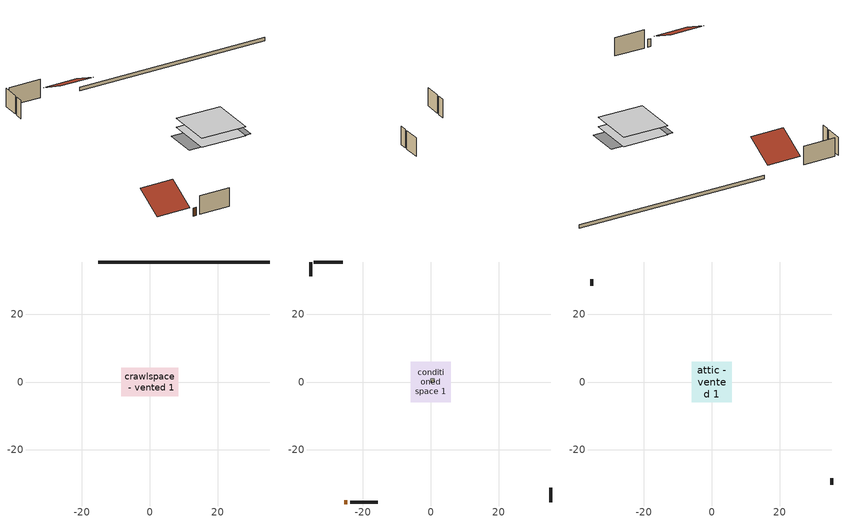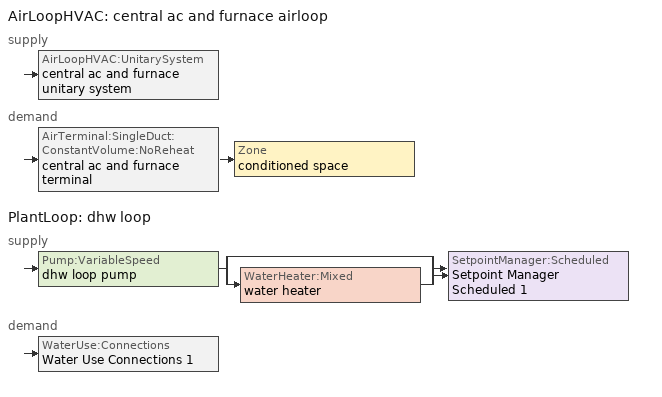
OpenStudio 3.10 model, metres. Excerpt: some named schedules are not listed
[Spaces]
crawlspace - vented 1
 floor foundation (Slab1 construction): -8.42,-4.21 -8.42,4.21 8.42,4.21 8.42,-4.21 z-0.91
 wall foundation (FoundationWall1 construction): 35.33,35.33 -15.21,35.33 z-0.91:0
conditioned space 1
 floor to crawlspace - vented 1 (Floor1 construction): -5.96,-5.96 -5.96,5.96 5.96,5.96 5.96,-5.96 z0
 floor adiabatic (AdiabaticFloorConstruction): -5.96,-5.96 -5.96,5.96 5.96,5.96 5.96,-5.96 z2.44
 wall outside (Wall1 construction): -25.97,35.33 -34.4,35.33 z0:4.88
 wall outside (Wall2 construction): 35.33,-35.33 35.33,-31.11 z0:4.88
 wall outside (Wall3 construction): -23.65,-35.33 -15.61,-35.33 z0:4.88
 wall outside (Wall4 construction): -35.33,35.33 -35.33,31.11 z0:4.88
 wall outside (AdiabaticWallConstruction): -25.49,-35.33 -24.58,-35.33 z0:2.03
 door (Door): -25.49,-35.33 -24.58,-35.33 z0:2.03
 ceiling adiabatic (AdiabaticFloorConstruction): 5.96,-5.96 5.96,5.96 -5.96,5.96 -5.96,-5.96 z2.44
central ac and furnace airloop ret air space
 floor adiabatic (AdiabaticConst): 0,0 0,1 1,1 1,0 z0
 wall adiabatic (AdiabaticConst): 0,1 0,0 1,0 1,1 0,1 z0:1
 ceiling adiabatic (AdiabaticConst): 1,0 1,1 0,1 0,0 z1
attic - vented 1
 floor to conditioned space 1 (Floor2 construction Reversed): -5.96,-5.96 -5.96,5.96 5.96,5.96 5.96,-5.96 z2.44
 wall outside (Wall5 construction): -35.33,30.19 -35.33,28.37 z0:4.88
 wall outside (Wall6 construction): 35.33,-30.19 35.33,-28.37 z0:4.88
 roof outside (Roof1 construction): -25.04,35.33,2.44 -25.04,27.36,6.42 -16.14,27.36,6.42 -16.14,35.33,2.44
 roof outside (Roof2 construction): -26.42,-35.33,2.44 -26.42,-27.36,6.42 -35.33,-27.36,6.42 -35.33,-35.33,2.44
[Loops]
AirLoopHVAC 'central ac and furnace airloop'
 supply: AirLoopHVAC:UnitarySystem 'central ac and furnace unitary system'
 demand: AirTerminal:SingleDuct:ConstantVolume:NoReheat 'central ac and furnace terminal' > Zone 'conditioned space'
PlantLoop 'dhw loop'
 supply: Pump:VariableSpeed 'dhw loop pump' > split
  | bypass
  | WaterHeater:Mixed 'water heater'
  join > SetpointManager:Scheduled 'Setpoint Manager Scheduled 1'
 demand: WaterUse:Connections 'Water Use Connections 1'
[Site]
Buffalo Niagara Intl Ap_NY: Latitude {deg}=42.93; Longitude {deg}=-78.73; Time Zone {hr}=-5; Elevation {m}=215; Terrain=Suburbs; Keep Site Location Information=Yes
[Site:GroundTemperature:Shallow]
4.30207, 2.29327, 2.1324, 3.08568, 6.91256, 10.7216, 14.0239, 16.1158, 16.2935, 14.5921, 11.374, 7.68183
[Site:WaterMainsTemperature]
Calculation Method=Schedule; Temperature Schedule=mains temperature schedule
[Building]
Building 1
[Material] Roughness=Rough
Name | Thickness {m} | Conductivity {W/m-K} | Density {kg/m3} | Specific Heat {J/kg-K} | Thermal Absorptance | Solar Absorptance | Visible Absorptance
asphalt or fiberglass shingles | 0.00635 | 0.162714 | 1121.4 | 1465.45 | 0.9 | 0.85 | 0.85
roof rigid ins | 0.00281632 | 0.029427 | 32.04 | 1214.23 | 0.9 | 0.7 | 0.7
osb sheathing 0.5 in. | 0.0127 | 0.115458 | 512.64 | 1214.23 | 0.9 | 0.6 | 0.6
wood siding | 0.0254 | 0.102417 | 544.68 | 1172.36 | 0.9 | 0.7 | 0.7
osb sheathing 0.5 in. 1 | 0.0127 | 0.115458 | 512.64 | 1214.23 | 0.9 | 0.7 | 0.7
wall stud and cavity | 0.1397 | 0.0929022 | 139.0536 | 1170.24 | 0.9 | 0.7 | 0.7
gypsum board | 0.0127 | 0.160291 | 801 | 837.4 | 0.9 | 0.6 | 0.6
wall stud and cavity 1 | 0.1397 | 0.727959 | 139.0536 | 1170.24 | 0.9 | 0.6 | 0.6
floor stud and cavity | 0.1397 | 0.21683 | 92.3553 | 1139.71 | 0.9 | 0.7 | 0.7
floor rigid ins | 0.103632 | 0.029427 | 32.04 | 1214.23 | 0.9 | 0.7 | 0.7
osb sheathing 0.75 in. | 0.01905 | 0.115458 | 512.64 | 1214.23 | 0.9 | 0.7 | 0.7
floor covering | 0.0127 | 0.0433444 | 54.468 | 1339.84 | 0.9 | 0.6 | 0.6
ceiling loosefill ins | 0.169333 | 0.0480833 | 16.02 | 1046.75 | 0.9 | 0.7 | 0.7
ceiling stud and cavity | 0.1397 | 0.0824711 | 65.682 | 1177.47 | 0.9 | 0.7 | 0.7
concrete 8.0 in. | 0.2032 | 1.803125 | 2242.8 | 837.4 | 0.9 | 0.7 | 0.7
soil 0.5 in. | 0.0127 | 1.731 | 1842.3 | 418.7 | 0.9 | 0.7 | 0.7
door material | 0.04445 | 0.0716541 | 512.64 | 1214.23 | 0.9 | 0.7 | 0.7
wood siding 1 | 0.0254 | 0.102417 | 544.68 | 1172.36
wall rigid ins; floor rigid ins 1 | 0.512978 | 0.029427 | 32.04 | 1214.23 | 0.9 | 0.7 | 0.7
wall stud and cavity 2 | 0.0889 | 0.380278 | 52.3479 | 1209.89 | 0.9 | 0.7 | 0.7
floor stud and cavity 1 | 0.1397 | 1.75129 | 37.0049 | 1207.88 | 0.9 | 0.7 | 0.7
wall stud and cavity 3 | 0.0889 | 0.391764 | 83.0341 | 1211.67 | 0.9 | 0.7 | 0.7
furniture material conditioned space 1 | 0.1524 | 0.115458 | 640.8 | 1214.23 | 0.9 | 0.6 | 0.6
[Construction]
Roof1 construction; Roof2 construction: asphalt or fiberglass shingles, roof rigid ins, osb sheathing 0.5 in.
Wall1 construction; Wall2 construction; Wall3 construction; Wall4 construction: wood siding, osb sheathing 0.5 in. 1, wall stud and cavity, gypsum board
Wall5 construction; Wall6 construction: wood siding, osb sheathing 0.5 in. 1, wall stud and cavity 1
Floor1 construction: floor stud and cavity, floor rigid ins, osb sheathing 0.75 in., floor covering
Floor2 construction Reversed: gypsum board, ceiling stud and cavity, ceiling loosefill ins
FoundationWall1 construction: concrete 8.0 in.
Slab1 construction: soil 0.5 in.
Door: door material
AdiabaticWallConstruction: wood siding 1, wall rigid ins, wall stud and cavity 2, gypsum board
AdiabaticFloorConstruction: floor stud and cavity 1, floor rigid ins 1, osb sheathing 0.75 in., floor covering
PartitionWallConstruction: gypsum board, wall stud and cavity 3, gypsum board
furniture construction conditioned space 1: furniture material conditioned space 1
AdiabaticConst: Adiabatic
[Material:NoMass]
Adiabatic: Roughness=Rough; Thermal Resistance {m2-K/W}=176.1
[ThermalZone] Multiplier=1; Use Ideal Air Loads=No
Name | Volume {m3} | Thermostat
conditioned space | 346.032 | conditioned space temperature setpoint
attic - vented | 126.003
crawlspace - vented | 129.762
central ac and furnace airloop ret air zone | 1
[Sizing:Zone] Zone Cooling Design Supply Air Temperature Input Method=SupplyAirTemperature; Zone Cooling Design Supply Air Temperature {C}=14; Zone Cooling Design Supply Air Temperature Difference {deltaC}=11.11; Zone Heating Design Supply Air Temperature Input Method=SupplyAirTemperature; Zone Heating Design Supply Air Temperature {C}=40; Zone Heating Design Supply Air Temperature Difference {deltaC}=11.11; Zone Cooling Design Supply Air Humidity Ratio {kg-H2O/kg-air}=0.0085; Zone Heating Design Supply Air Humidity Ratio {kg-H2O/kg-air}=0.008; Cooling Design Air Flow Method=DesignDay; Heating Design Air Flow Method=DesignDay; Account for Dedicated Outdoor Air System=No; Dedicated Outdoor Air System Control Strategy=NeutralSupplyAir; Dedicated Outdoor Air Low Setpoint Temperature for Design {C}=autosize; Dedicated Outdoor Air High Setpoint Temperature for Design {C}=autosize; Zone Load Sizing Method=Sensible Load Only No Latent Load; Zone Latent Cooling Design Supply Air Humidity Ratio Input Method=HumidityRatioDifference; Zone Cooling Design Supply Air Humidity Ratio Difference {kgWater/kgDryAir}=0.005; Zone Latent Heating Design Supply Air Humidity Ratio Input Method=HumidityRatioDifference; Zone Humidification Design Supply Air Humidity Ratio Difference {kgWater/kgDryAir}=0.005; Sizing Option=Coincident
conditioned space; attic - vented; crawlspace - vented; central ac and furnace airloop ret air zone
[Zone equipment]
conditioned space: central ac and furnace terminal
[Space]
Name | Thermal Zone | Volume {m3}
conditioned space 1 | conditioned space | 346.032
attic - vented 1 | attic - vented | 126.003
crawlspace - vented 1 | crawlspace - vented | 129.762
central ac and furnace airloop ret air space | central ac and furnace airloop ret air zone
[ThermostatSetpoint:DualSetpoint]
conditioned space temperature setpoint: Heating Setpoint Temperature Schedule=heating setpoint; Cooling Setpoint Temperature Schedule=cooling setpoint; Temperature Difference Between Cutout And Setpoint {deltaC}=0
[Foundation:Kiva]
Foundation Kiva 1: Initial Indoor Air Temperature {C}=-1.06085; Wall Height Above Grade {m}=0; Wall Depth Below Slab {m}=0.2032
[Foundation:Kiva:Settings]
Soil Conductivity {W/m-K}=1.731; Soil Density {kg/m3}=1842.3; Soil Specific Heat {J/kg-K}=418.7; Ground Solar Absorptivity=0.9; Ground Thermal Absorptivity=0.9; Ground Surface Roughness {m}=0.03; Far-Field Width {m}=40; Deep-Ground Boundary Condition=ZeroFlux; Deep-Ground Depth {m}=40; Minimum Cell Dimension {m}=0.2; Maximum Cell Growth Coefficient=3; Simulation Timestep=Timestep
[SurfaceProperty:ExposedFoundationPerimeter]
Slab1: Exposed Perimeter Calculation Method=TotalExposedPerimeter; Total Exposed Perimeter {m}=50.53584
[InternalMass:Definition] Design Level Calculation Method=SurfaceArea
Name | Construction | Surface Area {m2}
partition wall mass | PartitionWallConstruction | 283.819
furniture mass conditioned space 1 | furniture construction conditioned space 1 | 113.528
[InternalMass] Space or SpaceType=conditioned space 1; Multiplier=1
Name | Internal Mass Definition
partition wall mass | partition wall mass
furniture mass conditioned space 1 | furniture mass conditioned space 1
[Coil:Cooling:DX:SingleSpeed]
central ac and furnace clg coil: Availability Schedule=Always On Discrete; Rated Total Cooling Capacity {W}=5860.62; Rated Sensible Heat Ratio=0.708; Rated COP {W/W}=3.76393; Rated Air Flow Rate {m3/s}=0.300442; Rated Evaporator Fan Power Per Volume Flow Rate 2017 {W/(m3/s)}=773.3; Rated Evaporator Fan Power Per Volume Flow Rate 2023 {W/(m3/s)}=934.4; Total Cooling Capacity Function of Temperature Curve=Cool-CAP-fT1; Total Cooling Capacity Function of Flow Fraction Curve=Cool-CAP-fFF1; Energy Input Ratio Function of Temperature Curve=Cool-EIR-fT1; Energy Input Ratio Function of Flow Fraction Curve=Cool-EIR-fFF1; Part Load Fraction Correlation Curve=Cool-PLF-fPLR1; Minimum Outdoor Dry-Bulb Temperature for Compressor Operation {C}=-25; Nominal Time for Condensate Removal to Begin {s}=1000; Ratio of Initial Moisture Evaporation Rate and Steady State Latent Capacity=1.5; Maximum Cycling Rate {cycles/hr}=3; Latent Capacity Time Constant {s}=45; Condenser Type=AirCooled; Evaporative Condenser Effectiveness=0.9; Evaporative Condenser Air Flow Rate {m3/s}=autosize; Evaporative Condenser Pump Rated Power Consumption {W}=autosize; Crankcase Heater Capacity {W}=15.915; Maximum Outdoor Dry-Bulb Temperature for Crankcase Heater Operation {C}=10; Basin Heater Capacity {W/K}=0; Basin Heater Setpoint Temperature {C}=2
[Coil:Heating:Gas]
central ac and furnace htg coil: Availability Schedule=Always On Discrete; Gas Burner Efficiency=0.78; Nominal Capacity {W}=17266.6; On Cycle Parasitic Electric Load {W}=0; Off Cycle Parasitic Gas Load {W}=0; Fuel Type=NaturalGas
[Fan:SystemModel]
central ac and furnace supply fan: Availability Schedule=Always On Discrete; Design Maximum Air Flow Rate {m3/s}=0.555954; Speed Control Method=Discrete; Electric Power Minimum Flow Rate Fraction=0.2; Design Pressure Rise {Pa}=500; Motor Efficiency=1; Motor In Air Stream Fraction=1; Design Electric Power Consumption {W}=autosize; Design Power Sizing Method=PowerPerFlow; Electric Power Per Unit Flow Rate {W/(m3/s)}=1059.44; Electric Power Per Unit Flow Rate Per Unit Pressure {W-s/m3-Pa}=1.66667; Fan Total Efficiency=0.7; Motor Loss Radiative Fraction=0; Speed Flow Fraction 1=0.48642; Speed Electric Power Fraction 1=0.41147; Speed Flow Fraction 2=1; Speed Electric Power Fraction 2=1
[EnergyManagementSystem:Sensor]
Name | Output Variable or Output Meter Index Key | Output Variable or Output Meter
central_ac_and_furnace_supply_fan_s; central_ac_and_furnace_supply_fan_s_1 | central ac and furnace supply fan | Fan Electricity Energy
central_ac_and_furnace_clg_coil_s | central ac and furnace clg coil | Cooling Coil Total Cooling Energy
central_ac_and_furnace_htg_coil_s | central ac and furnace htg coil | Heating Coil Heating Energy
water_heater_energy | water heater | Water Heater NaturalGas Rate
water_heater_on_cycle_parasitic | water heater | Water Heater On Cycle Parasitic Electricity Rate
water_heater_off_cycle_parasitic | water heater | Water Heater Off Cycle Parasitic Electricity Rate
fridge_tin_s; tin_s | conditioned space | Zone Mean Air Temperature
out_pb_s |  | Site Outdoor Air Barometric Pressure
out_wt_s |  | Site Outdoor Air Humidity Ratio
win_s | conditioned space | Zone Air Humidity Ratio
site_vw_s |  | Site Wind Speed
tout_s | conditioned space | Zone Outdoor Air Drybulb Temperature
cool_season | cooling season schedule | Schedule Value
central_ac_and_furnace_airloop_Fan_RTF_s | central ac and furnace supply fan | Fan Runtime Fraction Speed 1
central_ac_and_furnace_airloop_Fan_RTF_s_1 | central ac and furnace supply fan | Fan Runtime Fraction Speed 2
central_ac_and_furnace_airloop_AH_MFR_s | Node 6 | System Node Mass Flow Rate
central_ac_and_furnace_airloop_AH_VFR_s | Node 6 | System Node Current Density Volume Flow Rate
central_ac_and_furnace_airloop_AH_Tout_s | Node 6 | System Node Temperature
central_ac_and_furnace_airloop_AH_Wout_s | Node 6 | System Node Humidity Ratio
central_ac_and_furnace_airloop_RA_T_s | Node 9 | System Node Temperature
central_ac_and_furnace_airloop_Ra_W_s | Node 9 | System Node Humidity Ratio
central_ac_and_furnace_airloop_0_DZ_T_s | crawlspace - vented | Zone Air Temperature
central_ac_and_furnace_airloop_0_DZ_W_s | crawlspace - vented | Zone Mean Air Humidity Ratio
natural_vent_s | natural vent schedule | Schedule Value
htg_sp_s | heating setpoint | Schedule Value
clg_sp_s | cooling setpoint | Schedule Value
mech_vent_range_fan_0_sch_s | mech vent range fan 0 schedule | Schedule Value
mech_vent_bath_fan_0_sch_s | mech vent bath fan 0 schedule | Schedule Value
clothes_dryer_exhaust_0_sch_s | clothes_dryer | Schedule Value
conditioned_space_htg_unmet_s | conditioned space | Zone Heating Setpoint Not Met Time
conditioned_space_clg_unmet_s | conditioned space | Zone Cooling Setpoint Not Met Time
htg_load_cond |  | Heating:EnergyTransfer:Zone:CONDITIONED SPACE
clg_load_cond |  | Cooling:EnergyTransfer:Zone:CONDITIONED SPACE
htg_load_duct |  | Heating:EnergyTransfer:Zone:CENTRAL AC AND FURNACE AIRLOOP RET AIR ZONE
clg_load_duct |  | Cooling:EnergyTransfer:Zone:CENTRAL AC AND FURNACE AIRLOOP RET AIR ZONE
[EnergyManagementSystem:Program]
central_ac_and_furnace_supply_fan_disaggregate_program: Set central_ac_and_furnace_supply_fan_clg = 0; If central_ac_and_furnace_clg_coil_s > 0; Set central_ac_and_furnace_supply_fan_clg = central_ac_and_furnace_supply_fan_s; EndIf
central_ac_and_furnace_supply_fan_disaggregate_program_1: Set central_ac_and_furnace_supply_fan_primary_htg = 0; If central_ac_and_furnace_htg_coil_s > 0; Set central_ac_and_furnace_supply_fan_primary_htg = central_ac_and_furnace_supply_fan_s_1; EndIf
water_heater_EC_adj: If WarmupFlag == 0; Set dhw_e_cons = water_heater_energy + water_heater_on_cycle_parasitic + water_heater_off_cycle_parasitic; Set water_heater_ec_adj_act = 0.0 * dhw_e_cons / 1; EndIf
fridge_schedule_program: Set Tin = fridge_tin_s*(9.0/5.0)+32.0; Set fridge_schedule_act = 0; If (Hour == 0); Set fridge_schedule_act = (-0.487+0.019*Tin); ElseIf (Hour == 1); Set fridge_schedule_act = (-0.34+0.016*Tin); ElseIf (Hour == 2); Set fridge_schedule_act = (-0.37+0.017*Tin); ElseIf (Hour == 3); Set fridge_schedule_act = (-0.361+0.016*Tin); ElseIf (Hour == 4); Set fridge_schedule_act = (-0.515+0.018*Tin); ElseIf (Hour == 5); Set fridge_schedule_act = (-0.684+0.021*Tin); ElseIf (Hour == 6); Set fridge_schedule_act = (-0.471+0.019*Tin); ElseIf (Hour == 7); Set fridge_schedule_act = (-0.159+0.015*Tin); ElseIf (Hour == 8); Set fridge_schedule_act = (-0.079+0.015*Tin); ElseIf (Hour == 9); Set fridge_schedule_act = (-0.417+0.019*Tin); ElseIf (Hour == 10); Set fridge_schedule_act = (-0.411+0.018*Tin); ElseIf (Hour == 11); Set fridge_schedule_act = (-0.386+0.018*Tin); ElseIf (Hour == 12); Set fridge_schedule_act = (-0.24+0.016*Tin); ElseIf (Hour == 13); Set fridge_schedule_act = (-0.314+0.017*Tin); ElseIf (Hour == 14); Set fridge_schedule_act = (-0.16+0.015*Tin); ElseIf (Hour == 15); Set fridge_schedule_act = (-0.121+0.015*Tin); ElseIf (Hour == 16); Set fridge_schedule_act = (-0.469+0.02*Tin); ElseIf (Hour == 17); Set fridge_schedule_act = (-0.412+0.02*Tin); ElseIf (Hour == 18); Set fridge_schedule_act = (-0.091+0.017*Tin); ElseIf (Hour == 19); Set fridge_schedule_act = (0.077+0.014*Tin); ElseIf (Hour == 20); Set fridge_schedule_act = (-0.118+0.016*Tin); ElseIf (Hour == 21); Set fridge_schedule_act = (-0.247+0.017*Tin); ElseIf (Hour == 22); Set fridge_schedule_act = (-0.445+0.019*Tin); ElseIf (Hour == 23); Set fridge_schedule_act = (-0.544+0.02*Tin); EndIf
central_ac_and_furnace_airloop_0_duct_program: Set central_ac_and_furnace_airloop_AH_MFR = central_ac_and_furnace_airloop_AH_MFR_s; Set central_ac_and_furnace_airloop_Fan_RTF = 0; Set central_ac_and_furnace_airloop_Fan_RTF = central_ac_and_furnace_airloop_Fan_RTF + central_ac_and_furnace_airloop_Fan_RTF_s; Set central_ac_and_furnace_airloop_Fan_RTF = central_ac_and_furnace_airloop_Fan_RTF + central_ac_and_furnace_airloop_Fan_RTF_s_1; Set central_ac_and_furnace_airloop_AH_VFR = central_ac_and_furnace_airloop_AH_VFR_s; Set central_ac_and_furnace_airloop_AH_Tout = central_ac_and_furnace_airloop_AH_Tout_s; Set central_ac_and_furnace_airloop_AH_Wout = central_ac_and_furnace_airloop_AH_Wout_s; Set central_ac_and_furnace_airloop_RA_T = central_ac_and_furnace_airloop_RA_T_s; Set central_ac_and_furnace_airloop_Ra_W = central_ac_and_furnace_airloop_Ra_W_s; Set central_ac_and_furnace_airloop_0_DZ_T = central_ac_and_furnace_airloop_0_DZ_T_s; Set central_ac_and_furnace_airloop_0_DZ_W = central_ac_and_furnace_airloop_0_DZ_W_s; Run central_ac_and_furnace_airloop_0_duct_subroutine; Set central_ac_and_furnace_airloop_0_SupSensLkToCond_act = central_ac_and_furnace_airloop_0_SupSensLkToCond; Set central_ac_and_furnace_airloop_0_SupLatLkToCond_act = central_ac_and_furnace_airloop_0_SupLatLkToCond; Set central_ac_and_furnace_airloop_0_SupCondToLv_act = central_ac_and_furnace_airloop_0_SupCondToLv; Set central_ac_and_furnace_airloop_0_RetSensLkToRP_act = central_ac_and_furnace_airloop_0_RetSensLkToRP; Set central_ac_and_furnace_airloop_0_RetLatLkToRP_act = central_ac_and_furnace_airloop_0_RetLatLkToRP; Set central_ac_and_furnace_airloop_0_RetCondToRP_act = central_ac_and_furnace_airloop_0_RetCondToRP; Set central_ac_and_furnace_airloop_0_RetCondToDZ_act = central_ac_and_furnace_airloop_0_RetCondToDZ; Set central_ac_and_furnace_airloop_0_SupCondToDZ_act = central_ac_and_furnace_airloop_0_SupCondToDZ; Set central_ac_and_furnace_airloop_0_SupSensLkToDZ_act = central_ac_and_furnace_airloop_0_SupSensLkToDZ; Set central_ac_and_furnace_airloop_0_SupLatLkToDZ_act = central_ac_and_furnace_airloop_0_SupLatLkToDZ; Set central_ac_and_furnace_airloop_0_ZoneMixDZToCond_mix_act = central_ac_and_furnace_airloop_0_ZoneMixDZToCond; Set central_ac_and_furnace_airloop_0_ZoneMixCondToDZ_mix_act = central_ac_and_furnace_airloop_0_ZoneMixCondToDZ
natural_vent_program: Set Tin = tin_s; Set Tout = tout_s; Set Wout = out_wt_s; Set Pbar = out_pb_s; Set Phiout = (@RhFnTdbWPb Tout Wout Pbar); Set MaxHR = 0.0115; Set Tnvsp = (htg_sp_s + clg_sp_s) / 2; Set NVavail = natural_vent_s; Set ClgSsnAvail = cool_season; Set Qnv = 0; Set Qwhf = 0; Set whole_house_fan_mix_act = 0; Set whole_house_fan_act = 0; If ((Wout < MaxHR) && (Tin > Tout) && (Tin > Tnvsp) && (ClgSsnAvail > 0)); Set WHF_Flow = 0; Set Adj = (Tin-Tnvsp)/(Tin-Tout); Set Adj = (@Min Adj 1); Set Adj = (@Max Adj 0); If (WHF_Flow > 0); Set Qwhf = WHF_Flow*Adj; Set whole_house_fan_mix_act = WHF_Flow*Adj; Set WHF_W = 0; Set whole_house_fan_act = WHF_W*Adj; ElseIf (NVavail > 0); Set NVArea = 0.0; Set Cs = 9.529103454599636e-05; Set Cw = 2.285189113298194e-05; Set Tdiff = Tin-Tout; Set dT = (@Abs Tdiff); Set Vwind = site_vw_s; Set SGNV = NVArea*Adj*((((Cs*dT)+(Cw*(Vwind^2)))^0.5)/1000); Set MaxNV = 1.9223992519680004; Set Qnv = (@Min SGNV MaxNV); EndIf; EndIf; Set natural_vent_flow_act = Qnv; Set whole_house_fan_flow_act = Qwhf; Set natural_vent_program_Qnv = Qnv; Set natural_vent_program_Qwhf = Qwhf
crawlspace_vented_1_duct_leakage_imbalance_infil_program: Set Qducts = 0; Set Qducts = Qducts - central_ac_and_furnace_airloop_0_DuctImbalLkSupFanEquivDZ; Set Qducts = Qducts + central_ac_and_furnace_airloop_0_DuctImbalLkExhFanEquivDZ; Set crawlspace_vented_1_duct_leakage_imbalance_infil_flow_act = (@Abs(Qducts))
infil_program: Set p_m = 0.14; Set p_s = 0.22; Set s_m = 270; Set s_s = 370; Set z_m = 9.99744; Set z_s = 2.5908; Set f_t = (((s_m/z_m)^p_m)*((z_s/s_s)^p_s)); Set Tdiff = tin_s-tout_s; Set dT = @Abs Tdiff; Set c = 0.0828; Set Cs = 0.0576; Set Cw = 0.1012; Set n = 0.65; Set sft = (f_t*0.3); Set temp1 = ((c*Cw)*((sft*site_vw_s)^(2*n)))^2; Set Qinf = (((c*Cs*(dT^n))^2)+temp1)^0.5; Set Qinf = (@Max Qinf 0); Set mech_vent_house_fan_sensible_load_act = 0.0; Set mech_vent_house_fan_latent_load_act = 0.0; Set OASupInPb = out_pb_s; Set OASupInTemp = tout_s; Set OASupInW = out_wt_s; Set OASupRho = (@RhoAirFnPbTdbW OASupInPb OASupInTemp OASupInW); Set OASupCp = (@CpAirFnW OASupInW); Set OASupInEnth = (@HFnTdbW OASupInTemp OASupInW); Set ZoneTemp = tin_s; Set ZoneW = win_s; Set ZoneCp = (@CpAirFnW ZoneW); Set ZoneAirEnth = (@HFnTdbW ZoneTemp ZoneW); Set mech_vent_house_fan_cfis_act = 0.0; Set QWHV_cfis_sup = 0.0; Set QWHV_cfis_suppl_sup = 0.0; Set QWHV_cfis_suppl_exh = 0.0; Set Qrange = 0; Set Qrange = Qrange + 0.04719 * mech_vent_range_fan_0_sch_s; Set Qbath = 0; Set Qbath = Qbath + 0.04719 * mech_vent_bath_fan_0_sch_s; Set Qdryer = 0; Set Qdryer = Qdryer + 0.15118 * clothes_dryer_exhaust_0_sch_s; Set QWHV_sup = 0.0; Set QWHV_exh = 0.0; Set Qsupply = QWHV_sup + QWHV_cfis_sup + QWHV_cfis_suppl_sup; Set Qexhaust = Qrange + Qbath + Qdryer + QWHV_exh + QWHV_cfis_suppl_exh; Set Qfan = (@Max Qexhaust Qsupply); Set Qducts = 0; Set Qducts = Qducts - central_ac_and_furnace_airloop_0_DuctImbalLkSupFanEquivCond; Set Qducts = Qducts + central_ac_and_furnace_airloop_0_DuctImbalLkExhFanEquivCond; If Qducts < 0; Set Qsupply = Qsupply - Qducts; Else; Set Qexhaust = Qexhaust + Qducts; EndIf; Set Qfan_with_ducts = (@Max Qexhaust Qsupply); Set Qimb = (@Abs (Qsupply - Qexhaust)); If Qinf + Qimb > 0; Set Qtot = Qfan_with_ducts + (Qinf^2) / (Qinf + Qimb); Else; Set Qtot = Qfan_with_ducts; EndIf; Set Qinf_adj = Qtot - Qfan; Set infil_flow_act = Qinf_adj; Set infil_program_Qinf = Qinf_adj; Set infil_program_Qfan = Qfan; Set Qload = Qfan; Set Effectiveness_Sens = 0.0; Set Effectiveness_Lat = 0.0; Set Fan_MFR = Qload * OASupRho; Set ZoneInEnth = OASupInEnth; Set ZoneInTemp = OASupInTemp; Set FanTotalToCond = Fan_MFR * (ZoneInEnth - ZoneAirEnth); Set FanSensToCond = Fan_MFR * ZoneCp * (ZoneInTemp - ZoneTemp); Set FanLatToCond = FanTotalToCond - FanSensToCond; Set mech_vent_house_fan_sensible_load_act = mech_vent_house_fan_sensible_load_act + FanSensToCond; Set mech_vent_house_fan_latent_load_act = mech_vent_house_fan_latent_load_act + FanLatToCond
unmet_hours_program: Set htg_unmet_hours = 0; Set clg_unmet_hours = 0; Set unit_htg_unmet_hours = 0; If ((DayOfYear >= 1) && (DayOfYear <= 365)); Set unit_htg_unmet_hours = unit_htg_unmet_hours + conditioned_space_htg_unmet_s; If unit_htg_unmet_hours > htg_unmet_hours; Set htg_unmet_hours = unit_htg_unmet_hours; EndIf; EndIf; Set unit_clg_unmet_hours = 0; If ((DayOfYear >= 1) && (DayOfYear <= 365)); Set unit_clg_unmet_hours = unit_clg_unmet_hours + conditioned_space_clg_unmet_s; If unit_clg_unmet_hours > clg_unmet_hours; Set clg_unmet_hours = unit_clg_unmet_hours; EndIf; EndIf
total_loads_program: Set loads_htg_tot = 0; Set loads_clg_tot = 0; If htg_load_cond > 0; Set loads_htg_tot = loads_htg_tot + (htg_load_cond - clg_load_cond) * 1.0; Set loads_htg_tot = loads_htg_tot + (htg_load_duct - clg_load_duct) * 1.0; EndIf; Set loads_htg_tot = (@Max loads_htg_tot 0); If clg_load_cond > 0; Set loads_clg_tot = loads_clg_tot + (clg_load_cond - htg_load_cond) * 1.0; Set loads_clg_tot = loads_clg_tot + (clg_load_duct - htg_load_duct) * 1.0; EndIf; Set loads_clg_tot = (@Max loads_clg_tot 0)
total_airflows_program: Set total_infil_flow_rate = 0; Set total_mechvent_flow_rate = 0; Set total_natvent_flow_rate = 0; Set total_whf_flow_rate = 0; Set total_infil_flow_rate = total_infil_flow_rate + (infil_program_Qinf * 1); Set total_mechvent_flow_rate = total_mechvent_flow_rate + (infil_program_Qfan * 1); Set total_natvent_flow_rate = total_natvent_flow_rate + (natural_vent_program_Qnv * 1); Set total_whf_flow_rate = total_whf_flow_rate + (natural_vent_program_Qwhf * 1)
[EnergyManagementSystem:ProgramCallingManager]
central_ac_and_furnace_supply_fan_disaggregate_program_calling_manager: EndOfSystemTimestepBeforeHVACReporting; central_ac_and_furnace_supply_fan_disaggregate_program
central_ac_and_furnace_supply_fan_disaggregate_program_calling_manager 1: EndOfSystemTimestepBeforeHVACReporting; central_ac_and_furnace_supply_fan_disaggregate_program_1
water_heater_EC_adj_ProgramManager: EndOfSystemTimestepBeforeHVACReporting; water_heater_EC_adj
fridge_schedule_program_calling_manager: BeginZoneTimestepAfterInitHeatBalance; fridge_schedule_program
central_ac_and_furnace_airloop_0_duct_program_calling_manager: EndOfSystemTimestepAfterHVACReporting; central_ac_and_furnace_airloop_0_duct_program
natural_vent_program_calling_manager: BeginZoneTimestepAfterInitHeatBalance; natural_vent_program
crawlspace_vented_1_duct_leakage_imbalance_infil_program_calling_manager: BeginZoneTimestepAfterInitHeatBalance; crawlspace_vented_1_duct_leakage_imbalance_infil_program
infil_program_calling_manager: BeginZoneTimestepAfterInitHeatBalance; infil_program
unmet_hours_program_calling_manager: EndOfZoneTimestepBeforeZoneReporting; unmet_hours_program
total_loads_program_calling_manager: EndOfZoneTimestepAfterZoneReporting; total_loads_program
total_airflows_program_calling_manager: EndOfZoneTimestepAfterZoneReporting; total_airflows_program
[EnergyManagementSystem:OutputVariable] Type of Data in Variable=Summed; Update Frequency=SystemTimestep; Units=J
Name | EMS Variable | EMS Program or Subroutine
central ac and furnace supply fan disaggregate clg | central_ac_and_furnace_supply_fan_clg | central_ac_and_furnace_supply_fan_disaggregate_program
central ac and furnace supply fan disaggregate htg primary | central_ac_and_furnace_supply_fan_primary_htg | central_ac_and_furnace_supply_fan_disaggregate_program_1
[AirLoopHVAC:UnitarySystem]
central ac and furnace unitary system: Control Type=Load; Controlling Zone or Thermostat Location=conditioned space; Dehumidification Control Type=None; Availability Schedule=Always On Discrete; Supply Fan=central ac and furnace supply fan; Fan Placement=BlowThrough; Supply Air Fan Operating Mode Schedule=central ac and furnace auto fan schedule; Heating Coil=central ac and furnace htg coil; DX Heating Coil Sizing Ratio=1; Cooling Coil=central ac and furnace clg coil; Use DOAS DX Cooling Coil=No; DOAS DX Cooling Coil Leaving Minimum Air Temperature {C}=2; Latent Load Control=SensibleOnlyLoadControl; Supply Air Flow Rate Method During Cooling Operation=SupplyAirFlowRate; Supply Air Flow Rate During Cooling Operation {m3/s}=0.270426; Supply Air Flow Rate Method During Heating Operation=SupplyAirFlowRate; Supply Air Flow Rate During Heating Operation {m3/s}=0.555954; Supply Air Flow Rate Method When No Cooling or Heating is Required=SupplyAirFlowRate; Supply Air Flow Rate When No Cooling or Heating is Required {m3/s}=0; No Load Supply Air Flow Rate Control Set To Low Speed=Yes; Maximum Supply Air Temperature {C}=48.8889; Maximum Outdoor Dry-Bulb Temperature for Supplemental Heater Operation {C}=21; Ancilliary On-Cycle Electric Power {W}=0; Ancilliary Off-Cycle Electric Power {W}=0
[AirLoopHVAC]
central ac and furnace airloop: Availability Schedule=Always On Discrete; Design Supply Air Flow Rate {m3/s}=0.555954; Design Return Air Flow Fraction of Supply Air Flow=1
[Sizing:System]
central ac and furnace airloop: Central Heating Maximum System Air Flow Ratio=0.3; Preheat Design Temperature {C}=7; Preheat Design Humidity Ratio {kg-H2O/kg-Air}=0.008; Precool Design Temperature {C}=12.8; Precool Design Humidity Ratio {kg-H2O/kg-Air}=0.008; Central Cooling Design Supply Air Temperature {C}=12.8; Central Heating Design Supply Air Temperature {C}=16.7; 100% Outdoor Air in Cooling=Yes; 100% Outdoor Air in Heating=Yes; Central Cooling Design Supply Air Humidity Ratio {kg-H2O/kg-Air}=0.0085; Zone Maximum Outdoor Air Fraction=1; Cooling Supply Air Flow Rate Per Floor Area {m3/s-m2}=0.00996765; Cooling Fraction of Autosized Cooling Supply Air Flow Rate=1; Cooling Supply Air Flow Rate Per Unit Cooling Capacity {m3/s-W}=3.94755e-05; Heating Supply Air Flow Rate Per Floor Area {m3/s-m2}=0.00996765; Heating Fraction of Autosized Heating Supply Air Flow Rate=1; Heating Fraction of Autosized Cooling Supply Air Flow Rate=1; Heating Supply Air Flow Rate Per Unit Heating Capacity {m3/s-W}=3.15882e-05; Cooling Design Capacity Method=CoolingDesignCapacity; Cooling Design Capacity {W}=autosize; Cooling Design Capacity Per Floor Area {W/m2}=234.7; Fraction of Autosized Cooling Design Capacity=1; Heating Design Capacity Method=HeatingDesignCapacity; Heating Design Capacity {W}=autosize; Heating Design Capacity Per Floor Area {W/m2}=157; Fraction of Autosized Heating Design Capacity=1; Central Cooling Capacity Control Method=OnOff; Occupant Diversity=autosize
[AirTerminal:SingleDuct:ConstantVolume:NoReheat]
central ac and furnace terminal: Availability Schedule=Always On Discrete; Maximum Air Flow Rate {m3/s}=0.555954
[External:File]
External File 1: File=in.schedules.csv
[ElectricEquipment:Definition] Design Level Calculation Method=EquipmentLevel
Name | Design Level {W} | Fraction Latent | Fraction Radiant | Fraction Lost
ceiling fan | 58.3651 | 0 | 0.558 | 0
clothes washer | 1243.65 | 0.03 | 0.162 | 0.7
clothes dryer | 485.805 | 0.015 | 0.081 | 0.85
dishwasher | 724.42 | 0.3 | 0.18 | 0.4
fridge | 78.8813 | 0 | 0.6 | 0
cooking range | 102.038 | 0.16 | 0.384 | 0.2
misc tv | 407.323 | 0 | 0.6 | 0
misc plug loads | 514.959 | 0.045 | 0.513 | 0.1
whole house fan; mech vent house fan | 0 | 0 | 0 | 1
mech vent house fan cfis | 0 | 0 | 0 | 0
mech vent range fan 0; mech vent bath fan 0 | 30 | 0 | 0 | 1
[ElectricEquipment] Space or SpaceType=conditioned space 1
Name | Electric Equipment Definition | Schedule
ceiling fan | ceiling fan | ceiling_fan
clothes washer | clothes washer | clothes_washer
clothes dryer | clothes dryer | clothes_dryer
dishwasher | dishwasher | dishwasher
fridge | fridge | fridge schedule
cooking range | cooking range | cooking_range
misc tv | misc tv | plug_loads_tv
misc plug loads | misc plug loads | plug_loads_other
whole house fan | whole house fan | Always On Discrete
mech vent house fan | mech vent house fan | mech vent house fan schedule
mech vent house fan cfis | mech vent house fan cfis | mech vent house fan cfis schedule
mech vent range fan 0 | mech vent range fan 0 | mech vent range fan 0 schedule
mech vent bath fan 0 | mech vent bath fan 0 | mech vent bath fan 0 schedule
[PlantLoop]
dhw loop: Fluid Type=Water; Glycol Concentration=0; Maximum Loop Flow Rate {m3/s}=0.01; Plant Loop Volume {m3}=0.003; Load Distribution Scheme=Optimal
[Sizing:Plant]
dhw loop: Loop Type=Heating; Design Loop Exit Temperature {C}=52.6667; Loop Design Temperature Difference {deltaC}=5.55556; Sizing Option=NonCoincident; Zone Timesteps in Averaging Window=1; Coincident Sizing Factor Mode=None
[Pump:VariableSpeed]
dhw loop pump: Rated Flow Rate {m3/s}=0.01; Rated Pump Head {Pa}=1; Rated Power Consumption {W}=0; Motor Efficiency=0.85; Fraction of Motor Inefficiencies to Fluid Stream=0; Coefficient 1 of the Part Load Performance Curve=0; Coefficient 2 of the Part Load Performance Curve=1; Coefficient 3 of the Part Load Performance Curve=0; Coefficient 4 of the Part Load Performance Curve=0; Minimum Flow Rate {m3/s}=0; Pump Control Type=Intermittent; Skin Loss Radiative Fraction=0.5; Design Power Sizing Method=PowerPerFlowPerPressure; Design Electric Power per Unit Flow Rate {W/(m3/s)}=348701.1; Design Shaft Power per Unit Flow Rate per Unit Head {W-s/m3-Pa}=1.28205; Design Minimum Flow Rate Fraction=0
[SetpointManager:Scheduled]
Setpoint Manager Scheduled 1: Control Variable=Temperature; Schedule=dhw temp
[WaterHeater:Mixed]
water heater: Tank Volume {m3}=0.143846; Setpoint Temperature Schedule=water heater setpoint; Deadband Temperature Difference {deltaC}=2; Maximum Temperature Limit {C}=99; Heater Control Type=Cycle; Heater Maximum Capacity {W}=10550.6; Heater Minimum Capacity {W}=0; Heater Fuel Type=NaturalGas; Heater Thermal Efficiency=0.785176; Off Cycle Parasitic Fuel Consumption Rate {W}=0; Off Cycle Parasitic Fuel Type=Electricity; Off Cycle Parasitic Heat Fraction to Tank=0; On Cycle Parasitic Fuel Consumption Rate {W}=0; On Cycle Parasitic Fuel Type=Electricity; On Cycle Parasitic Heat Fraction to Tank=0; Ambient Temperature Indicator=ThermalZone; Ambient Temperature Thermal Zone=conditioned space; Off Cycle Loss Coefficient to Ambient Temperature {W/K}=2.30013; Off Cycle Loss Fraction to Thermal Zone=0.91; On Cycle Loss Coefficient to Ambient Temperature {W/K}=2.30013; On Cycle Loss Fraction to Thermal Zone=1; Use Side Effectiveness=1; Source Side Effectiveness=1; Use Side Design Flow Rate {m3/s}=autosize; Source Side Design Flow Rate {m3/s}=autosize; Indirect Water Heating Recovery Time {hr}=1.5; Source Side Flow Control Mode=IndirectHeatPrimarySetpoint
[WaterHeater:Sizing]
water heater: Design Mode=PeakDraw; Time Storage Can Meet Peak Draw {hr}=0.538503; Time for Tank Recovery {hr}=0; Nominal Tank Volume for Autosizing Plant Connections {m3}=1
[OtherEquipment:Definition] Design Level Calculation Method=EquipmentLevel
Name | Design Level {W} | Fraction Latent | Fraction Radiant | Fraction Lost
water heater energy adjustment1 | 0.01 | 0 | 0 | 1
clothes dryer 2 | 6453.99 | 0.015 | 0.081 | 0.85
cooking range 2 | 2990.45 | 0.16 | 0.384 | 0.2
general water use sensible | -52.5013 | 0 | 0.6 | 0
general water use latent | 53.2715 | 1 | 0 | 0
central ac and furnace airloop_0 SupSensLkToCond; central ac and furnace airloop_0 SupCondToLv; central ac and furnace airloop_0 RetCondToRP; central ac and furnace airloop_0 RetSensLkToRP; central ac and furnace airloop_0 SupCondToDZ; central ac and furnace airloop_0 RetCondToDZ; central ac and furnace airloop_0 SupSensLkToDZ; mech vent house fan sensible load | 0 | 0 | 0 | 0
central ac and furnace airloop_0 SupLatLkToCond; central ac and furnace airloop_0 RetLatLkToRP; central ac and furnace airloop_0 SupLatLkToDZ; mech vent house fan latent load | 0 | 1 | 0 | 0
[OtherEquipment]
Name | Other Equipment Definition | Space or SpaceType | Schedule | Fuel Type
water heater energy adjustment1 | water heater energy adjustment1 | conditioned space 1 | Always On Discrete | NaturalGas
clothes dryer 1 | clothes dryer 2 | conditioned space 1 | clothes_dryer | NaturalGas
cooking range 1 | cooking range 2 | conditioned space 1 | cooking_range | NaturalGas
general water use sensible | general water use sensible | conditioned space 1 | general water use schedule
general water use latent | general water use latent | conditioned space 1 | general water use schedule
central ac and furnace airloop_0 SupSensLkToCond | central ac and furnace airloop_0 SupSensLkToCond | conditioned space 1 | Always On Discrete
central ac and furnace airloop_0 SupLatLkToCond | central ac and furnace airloop_0 SupLatLkToCond | conditioned space 1 | Always On Discrete
central ac and furnace airloop_0 SupCondToLv | central ac and furnace airloop_0 SupCondToLv | conditioned space 1 | Always On Discrete
central ac and furnace airloop_0 RetCondToRP | central ac and furnace airloop_0 RetCondToRP | central ac and furnace airloop ret air space | Always On Discrete
central ac and furnace airloop_0 RetSensLkToRP | central ac and furnace airloop_0 RetSensLkToRP | central ac and furnace airloop ret air space | Always On Discrete
central ac and furnace airloop_0 RetLatLkToRP | central ac and furnace airloop_0 RetLatLkToRP | central ac and furnace airloop ret air space | Always On Discrete
central ac and furnace airloop_0 SupCondToDZ | central ac and furnace airloop_0 SupCondToDZ | crawlspace - vented 1 | Always On Discrete
central ac and furnace airloop_0 RetCondToDZ | central ac and furnace airloop_0 RetCondToDZ | crawlspace - vented 1 | Always On Discrete
central ac and furnace airloop_0 SupSensLkToDZ | central ac and furnace airloop_0 SupSensLkToDZ | crawlspace - vented 1 | Always On Discrete
central ac and furnace airloop_0 SupLatLkToDZ | central ac and furnace airloop_0 SupLatLkToDZ | crawlspace - vented 1 | Always On Discrete
mech vent house fan sensible load | mech vent house fan sensible load | conditioned space 1 | Always On Discrete
mech vent house fan latent load | mech vent house fan latent load | conditioned space 1 | Always On Discrete
[EnergyManagementSystem:Actuator]
Name | Actuated Component | Actuated Component Type | Actuated Component Control Type | Zone or Space
water_heater_ec_adj_act | water heater energy adjustment1 | OtherEquipment | Power Level | conditioned space 1
fridge_schedule_act | fridge schedule | Schedule:Constant | Schedule Value
central_ac_and_furnace_airloop_0_SupSensLkToCond_act | central ac and furnace airloop_0 SupSensLkToCond | OtherEquipment | Power Level | conditioned space 1
central_ac_and_furnace_airloop_0_SupLatLkToCond_act | central ac and furnace airloop_0 SupLatLkToCond | OtherEquipment | Power Level | conditioned space 1
central_ac_and_furnace_airloop_0_SupCondToLv_act | central ac and furnace airloop_0 SupCondToLv | OtherEquipment | Power Level | conditioned space 1
central_ac_and_furnace_airloop_0_RetCondToRP_act | central ac and furnace airloop_0 RetCondToRP | OtherEquipment | Power Level | central ac and furnace airloop ret air space
central_ac_and_furnace_airloop_0_RetSensLkToRP_act | central ac and furnace airloop_0 RetSensLkToRP | OtherEquipment | Power Level | central ac and furnace airloop ret air space
central_ac_and_furnace_airloop_0_RetLatLkToRP_act | central ac and furnace airloop_0 RetLatLkToRP | OtherEquipment | Power Level | central ac and furnace airloop ret air space
central_ac_and_furnace_airloop_0_SupCondToDZ_act | central ac and furnace airloop_0 SupCondToDZ | OtherEquipment | Power Level | crawlspace - vented 1
central_ac_and_furnace_airloop_0_RetCondToDZ_act | central ac and furnace airloop_0 RetCondToDZ | OtherEquipment | Power Level | crawlspace - vented 1
central_ac_and_furnace_airloop_0_SupSensLkToDZ_act | central ac and furnace airloop_0 SupSensLkToDZ | OtherEquipment | Power Level | crawlspace - vented 1
central_ac_and_furnace_airloop_0_SupLatLkToDZ_act | central ac and furnace airloop_0 SupLatLkToDZ | OtherEquipment | Power Level | crawlspace - vented 1
central_ac_and_furnace_airloop_0_ZoneMixDZToCond_mix_act | central ac and furnace airloop_0 ZoneMixDZToCond mix | ZoneMixing | Air Exchange Flow Rate
central_ac_and_furnace_airloop_0_ZoneMixCondToDZ_mix_act | central ac and furnace airloop_0 ZoneMixCondToDZ mix | ZoneMixing | Air Exchange Flow Rate
natural_vent_flow_act | natural vent flow | Zone Infiltration | Air Exchange Flow Rate
whole_house_fan_flow_act | whole house fan flow | Zone Infiltration | Air Exchange Flow Rate
whole_house_fan_act | whole house fan | ElectricEquipment | Electricity Rate | conditioned space 1
whole_house_fan_mix_act | whole house fan mix | ZoneMixing | Air Exchange Flow Rate
crawlspace_vented_1_duct_leakage_imbalance_infil_flow_act | crawlspace_vented 1 duct leakage imbalance infil flow | Zone Infiltration | Air Exchange Flow Rate
mech_vent_house_fan_cfis_act | mech vent house fan cfis | ElectricEquipment | Electricity Rate | conditioned space 1
mech_vent_house_fan_sensible_load_act | mech vent house fan sensible load | OtherEquipment | Power Level | conditioned space 1
mech_vent_house_fan_latent_load_act | mech vent house fan latent load | OtherEquipment | Power Level | conditioned space 1
infil_flow_act | infil flow | Zone Infiltration | Air Exchange Flow Rate
[WaterUse:Connections]
Water Use Connections 1: Drain Water Heat Exchanger Type=None; Drain Water Heat Exchanger Destination=Plant; Water Use Equipment Name 1=dhw fixtures; Water Use Equipment Name 2=dhw distribution waste; Water Use Equipment Name 3=clothes washer; Water Use Equipment Name 4=dishwasher
[WaterUse:Equipment:Definition]
Name | Peak Flow Rate {m3/s} | Target Temperature Schedule
dhw fixtures | 1.79434e-05 | mixed water temperature schedule
dhw distribution waste | 6.16797e-06 | mixed water temperature schedule
clothes washer | 5.17561e-06
dishwasher | 5.01845e-06
[WaterUse:Equipment]
Name | Water Use Equipment Definition | Flow Rate Fraction Schedule
dhw fixtures | dhw fixtures | hot_water_fixtures
dhw distribution waste | dhw distribution waste | hot_water_fixtures
clothes washer | clothes washer | hot_water_clothes_washer
dishwasher | dishwasher | hot_water_dishwasher
[Lights:Definition]
interior lighting: Design Level Calculation Method=LightingLevel; Lighting Level {W}=1403.41; Fraction Radiant=0.6; Fraction Visible=0.2; Return Air Fraction=0
[Lights]
interior lighting: Lights Definition=interior lighting; Space or SpaceType=conditioned space 1; Schedule=lighting_interior; Fraction Replaceable=1
[Exterior:Lights:Definition]
exterior lighting: Design Level {W}=58.1671
[Exterior:Lights]
exterior lighting: Exterior Lights Definition=exterior lighting; Schedule=exterior lighting schedule
[People:Definition]
occupants: Number of People Calculation Method=People; Number of People {people}=3; Fraction Radiant=0.314171; Sensible Heat Fraction=0.56303; Carbon Dioxide Generation Rate {m3/s-W}=0; Enable ASHRAE 55 Comfort Warnings=No; Mean Radiant Temperature Calculation Type=EnclosureAveraged
[People]
occupants: People Definition=occupants; Space or SpaceType=conditioned space 1; Number of People Schedule=occupants; Activity Level Schedule=occupants activity schedule; Multiplier=1
[EnergyManagementSystem:InternalVariable]
central_ac_and_furnace_airloop_max_sup_fan_mfr: Internal Data Index Key=central ac and furnace supply fan; Internal Data Type=Fan Maximum Mass Flow Rate
[AirLoopHVAC:ReturnPlenum]
Air Loop HVAC Return Plenum 1: ThermalZone=central ac and furnace airloop ret air zone
[ZoneMixing] Schedule=Always On Continuous; Design Flow Rate Calculation Method=Flow/Zone; Design Flow Rate {m3/s}=0
Name | Zone or Space | Source Zone or Space
central ac and furnace airloop_0 ZoneMixDZToCond mix | conditioned space | crawlspace - vented
central ac and furnace airloop_0 ZoneMixCondToDZ mix | crawlspace - vented | conditioned space
whole house fan mix | attic - vented | conditioned space
[EnergyManagementSystem:Subroutine]
central_ac_and_furnace_airloop_0_duct_subroutine: Set AH_MFR = central_ac_and_furnace_airloop_AH_MFR / 1; If AH_MFR > 0; Set AH_Tout = central_ac_and_furnace_airloop_AH_Tout; Set AH_Wout = central_ac_and_furnace_airloop_AH_Wout; Set RA_T = central_ac_and_furnace_airloop_RA_T; Set RA_W = central_ac_and_furnace_airloop_Ra_W; Set Fan_RTF = central_ac_and_furnace_airloop_Fan_RTF; Set DZ_T = central_ac_and_furnace_airloop_0_DZ_T; Set DZ_W = central_ac_and_furnace_airloop_0_DZ_W; Set AH_VFR = central_ac_and_furnace_airloop_AH_VFR / 1; Set h_SA = (@HFnTdbW AH_Tout AH_Wout); Set h_RA = (@HFnTdbW RA_T RA_W); Set h_fg = (@HfgAirFnWTdb AH_Wout AH_Tout); Set h_DZ = (@HFnTdbW DZ_T DZ_W); Set air_cp = 1006.0; Set f_sup = 0.1; Set f_ret = 0.1; Set sup_lk_mfr = f_sup * AH_MFR; Set ret_lk_mfr = f_ret * AH_MFR; Set SupTotLkToCond = sup_lk_mfr*(h_RA - h_SA); Set SupLatLkToCond = sup_lk_mfr*h_fg*(RA_W-AH_Wout); Set SupSensLkToCond = SupTotLkToCond-SupLatLkToCond; Set supply_ua = 191.96; Set eTm = 0-((Fan_RTF/(AH_MFR*air_cp))*supply_ua); Set t_sup = DZ_T+((AH_Tout-DZ_T)*(@Exp eTm)); Set SupCondToCond = AH_MFR*air_cp*(t_sup-AH_Tout); Set SupCondToDZ = 0-SupCondToCond; Set return_ua = 71.096; Set eTm = 0-((Fan_RTF/(AH_MFR*air_cp))*return_ua); Set t_ret = DZ_T+((RA_T-DZ_T)*(@Exp eTm)); Set RetCondToRP = AH_MFR*air_cp*(t_ret-RA_T); Set RetCondToDZ = 0-RetCondToRP; Set RetLatLkToRP = 0; Set RetSensLkToRP = ret_lk_mfr*air_cp*(DZ_T-RA_T); Set SupTotLkToDZ = sup_lk_mfr*(h_SA-h_DZ); Set SupLatLkToDZ = sup_lk_mfr*h_fg*(AH_Wout-DZ_W); Set SupSensLkToDZ = SupTotLkToDZ-SupLatLkToDZ; Set FracOutsideToCond = 0.0; Set FracOutsideToDZ = 0.0; Set FracCondToOutside = 0.0; Set FracDZToOutside = 0.0; Set FracDZToCond = 0.0; Set FracCondToDZ = 0.0; Set lk_imbal_vfr = @ABS(f_sup - f_ret) * AH_VFR; Set ImbalLkCondToDZ = lk_imbal_vfr * FracCondToDZ; Set ImbalLkDZToCond = lk_imbal_vfr * FracDZToCond; Set ImbalLkOutsideToCond = lk_imbal_vfr * FracOutsideToCond; Set ImbalLkOutsideToDZ = lk_imbal_vfr * FracOutsideToDZ; Set ImbalLkCondToOutside = lk_imbal_vfr * FracCondToOutside; Set ImbalLkDZToOutside = lk_imbal_vfr * FracDZToOutside; Else; Set SupLatLkToCond = 0; Set SupSensLkToCond = 0; Set SupCondToCond = 0; Set RetCondToRP = 0; Set RetLatLkToRP = 0; Set RetSensLkToRP = 0; Set RetCondToDZ = 0; Set SupCondToDZ = 0; Set SupLatLkToDZ = 0; Set SupSensLkToDZ = 0; Set ImbalLkCondToDZ = 0; Set ImbalLkDZToCond = 0; Set ImbalLkOutsideToCond = 0; Set ImbalLkOutsideToDZ = 0; Set ImbalLkCondToOutside = 0; Set ImbalLkDZToOutside = 0; EndIf; Set central_ac_and_furnace_airloop_0_SupLatLkToCond = SupLatLkToCond; Set central_ac_and_furnace_airloop_0_SupSensLkToCond = SupSensLkToCond; Set central_ac_and_furnace_airloop_0_SupCondToLv = SupCondToCond; Set central_ac_and_furnace_airloop_0_RetCondToRP = RetCondToRP; Set central_ac_and_furnace_airloop_0_RetLatLkToRP = RetLatLkToRP; Set central_ac_and_furnace_airloop_0_RetSensLkToRP = RetSensLkToRP; Set central_ac_and_furnace_airloop_0_RetCondToDZ = RetCondToDZ; Set central_ac_and_furnace_airloop_0_SupCondToDZ = SupCondToDZ; Set central_ac_and_furnace_airloop_0_SupLatLkToDZ = SupLatLkToDZ; Set central_ac_and_furnace_airloop_0_SupSensLkToDZ = SupSensLkToDZ; Set central_ac_and_furnace_airloop_0_ZoneMixCondToDZ = ImbalLkCondToDZ; Set central_ac_and_furnace_airloop_0_ZoneMixDZToCond = ImbalLkDZToCond; Set central_ac_and_furnace_airloop_0_DuctImbalLkSupFanEquivCond = ImbalLkCondToOutside; Set central_ac_and_furnace_airloop_0_DuctImbalLkExhFanEquivCond = ImbalLkOutsideToCond; Set central_ac_and_furnace_airloop_0_DuctImbalLkSupFanEquivDZ = ImbalLkDZToOutside; Set central_ac_and_furnace_airloop_0_DuctImbalLkExhFanEquivDZ = ImbalLkOutsideToDZ
[SpaceInfiltration:DesignFlowRate] Schedule=Always On Discrete; Density Basis=Outdoor
Name | Space or SpaceType | Design Flow Rate Calculation Method | Design Flow Rate {m3/s} | Air Changes per Hour {1/hr} | Constant Term Coefficient | Temperature Term Coefficient | Velocity Term Coefficient | Velocity Squared Term Coefficient
natural vent flow; whole house fan flow; infil flow | conditioned space 1 | Flow/Space | 0
infil crawlspace - vented 1 | crawlspace - vented 1 | AirChanges/Hour |  | 2.89817 | 1 | 0 | 0 | 0
crawlspace_vented 1 duct leakage imbalance infil flow | crawlspace - vented 1 | Flow/Space | 0
[SpaceInfiltration:EffectiveLeakageArea]
infil attic - vented 1: Space or SpaceType=attic - vented 1; Schedule=Always On Discrete; Effective Air Leakage Area {cm2}=4729.84; Stack Coefficient=0.000185231; Wind Coefficient=1.27265e-05
[Schedule:Ruleset]
Name | Default Day Schedule
heating setpoint | heating setpoint default day
cooling setpoint | cooling setpoint default day
exterior lighting schedule | exterior lighting schedule default day
general water use schedule | general water use schedule default day
cooling season schedule | cooling season schedule default day
natural vent schedule | natural vent schedule default day
mech vent range fan 0 schedule | mech vent range fan 0 schedule default day
mech vent bath fan 0 schedule | mech vent bath fan 0 schedule default day
[Schedule:Day]
heating setpoint default day; cooling setpoint default day; exterior lighting schedule default day; general water use schedule default day; cooling season schedule default day; natural vent schedule default day; mech vent range fan 0 schedule default day; mech vent bath fan 0 schedule default day: 24, 0, 0
exterior lighting schedule day: 1, 0, 0.566667, 3, 0, 0.524167, 5, 0, 0.495833, 6, 0, 0.5525, 7, 0, 0.623333, 8, 0, 0.580833, 9, 0, 0.439167, 10, 0, 0.354167, 12, 0, 0.34, 13, 0, 0.354167, 14, 0, 0.396667, 15, 0, 0.425, 16, 0, 0.495833, 17, 0, 0.623333, 18, 0, 0.793333, 19, 0, 0.906667, 20, 0, 0.963333, 21, 0, 0.991667, 22, 0, 0.920833, 23, 0, 0.793333, 24, 0, 0.665833
general water use schedule day: 1, 0, 0.315068, 3, 0, 0.287671, 4, 0, 0.342466, 5, 0, 0.369863, 6, 0, 0.520548, 7, 0, 0.60274, 8, 0, 0.534247, 10, 0, 0.506849, 11, 0, 0.465753, 14, 0, 0.479452, 15, 0, 0.534247, 16, 0, 0.589041, 17, 0, 0.69863, 18, 0, 0.876712, 19, 0, 0.890411, 20, 0, 0.986301, 21, 0, 1, 22, 0, 0.863014, 23, 0, 0.616438, 24, 0, 0.465753
mech vent range fan 0 schedule day: 18, 0, 0, 19, 0, 1, 24, 0, 0
mech vent bath fan 0 schedule day: 7, 0, 0, 8, 0, 1, 24, 0, 0
[Schedule:Rule] Apply Monday=Yes; Apply Wednesday=Yes; Apply Friday=Yes; Date Specification Type=DateRange; Start Day=1
Name | Schedule Ruleset | Rule Order | Day Schedule | Apply Sunday | Apply Tuesday | Apply Thursday | Apply Saturday | Start Month | End Month | End Day
heating setpoint allday rule | heating setpoint | 0 | heating setpoint day | Yes | Yes | Yes | Yes | 1 | 12 | 31
cooling setpoint allday rule | cooling setpoint | 0 | cooling setpoint day | Yes | Yes | Yes | Yes | 1 | 12 | 31
exterior lighting schedule allday rule | exterior lighting schedule | 11 | exterior lighting schedule day | Yes | Yes | Yes | Yes | 1 | 1 | 31
exterior lighting schedule allday rule 1 | exterior lighting schedule | 10 | exterior lighting schedule day 1 | Yes | Yes | Yes | Yes | 2 | 2 | 28
exterior lighting schedule allday rule 2 | exterior lighting schedule | 9 | exterior lighting schedule day 2 | Yes | Yes | Yes | Yes | 3 | 3 | 31
exterior lighting schedule allday rule 3 | exterior lighting schedule | 8 | exterior lighting schedule day 3 | Yes | Yes | Yes | Yes | 4 | 4 | 30
exterior lighting schedule allday rule 4 | exterior lighting schedule | 7 | exterior lighting schedule day 4 | Yes | Yes | Yes | Yes | 5 | 5 | 31
exterior lighting schedule allday rule 5 | exterior lighting schedule | 6 | exterior lighting schedule day 5 | Yes | Yes | Yes | Yes | 6 | 6 | 30
exterior lighting schedule allday rule 6 | exterior lighting schedule | 5 | exterior lighting schedule day 6 | Yes | Yes | Yes | Yes | 7 | 7 | 31
exterior lighting schedule allday rule 7 | exterior lighting schedule | 4 | exterior lighting schedule day 7 | Yes | Yes | Yes | Yes | 8 | 8 | 31
exterior lighting schedule allday rule 8 | exterior lighting schedule | 3 | exterior lighting schedule day 8 | Yes | Yes | Yes | Yes | 9 | 9 | 30
exterior lighting schedule allday rule 9 | exterior lighting schedule | 2 | exterior lighting schedule day 9 | Yes | Yes | Yes | Yes | 10 | 10 | 31
exterior lighting schedule allday rule 10 | exterior lighting schedule | 1 | exterior lighting schedule day 10 | Yes | Yes | Yes | Yes | 11 | 11 | 30
exterior lighting schedule allday rule 11 | exterior lighting schedule | 0 | exterior lighting schedule day 11 | Yes | Yes | Yes | Yes | 12 | 12 | 31
general water use schedule allday rule | general water use schedule | 0 | general water use schedule day | Yes | Yes | Yes | Yes | 1 | 12 | 31
cooling season schedule allday rule | cooling season schedule | 2 | cooling season schedule day | Yes | Yes | Yes | Yes | 1 | 5 | 31
cooling season schedule allday rule 1 | cooling season schedule | 1 | cooling season schedule day 1 | Yes | Yes | Yes | Yes | 6 | 9 | 30
cooling season schedule allday rule 2 | cooling season schedule | 0 | cooling season schedule day 2 | Yes | Yes | Yes | Yes | 10 | 12 | 31
natural vent schedule rule | natural vent schedule | 0 | natural vent schedule day | No | No | No | No | 1 | 12 | 31
mech vent range fan 0 schedule allday rule | mech vent range fan 0 schedule | 0 | mech vent range fan 0 schedule day | Yes | Yes | Yes | Yes | 1 | 12 | 31
mech vent bath fan 0 schedule allday rule | mech vent bath fan 0 schedule | 0 | mech vent bath fan 0 schedule day | Yes | Yes | Yes | Yes | 1 | 12 | 31
[Table:Lookup]
Cool-CAP-fT1: None, 1, 0, Dimensionless, 1.16442, 1.09777, 1.03113, 0.970439, 0.922102, 1.28614, 1.21253, 1.13892, 1.06531, 1, 1.43129, 1.34937, 1.26745, 1.18486, 1.11129
Cool-EIR-fT1: None, 1, 0, Dimensionless, 0.279766, 0.444904, 0.631395, 0.848941, 1.07061, 0.2644, 0.420467, 0.596715, 0.797307, 1, 0.228303, 0.363063, 0.515249, 0.694308, 0.886851
[Curve:Quadratic] Minimum Value of x=0
Name | Coefficient1 Constant | Coefficient2 x | Coefficient3 x**2 | Maximum Value of x | Minimum Curve Output | Maximum Curve Output
Cool-CAP-fFF1 | 0.718664 | 0.417974 | -0.136638 | 2 | 0 | 2
Cool-EIR-fFF1 | 1.14349 | -0.13944 | -0.00404779 | 2 | 0 | 2
Cool-PLF-fPLR1 | 0.92 | 0.08 | 0 | 1 | 0.7 | 1
[Schedule:Constant]
Name | Value
Always On Discrete; Always On Continuous; mech vent house fan schedule; mech vent house fan cfis schedule | 1
central ac and furnace auto fan schedule; fridge schedule | 0
dhw temp; water heater setpoint | 52.6667
mixed water temperature schedule | 40.5556
occupants activity schedule | 117.228
[Schedule:File] External File=External File 1; Rows to Skip at Top=1; Number of Hours of Data=8760; Interpolate to Timestep=Yes; Minutes per Item=60; Translate File With Relative Path=Yes
Name | Column Number
ceiling_fan | 4
clothes_washer | 9
clothes_dryer | 10
dishwasher | 7
cooking_range | 11
hot_water_fixtures | 12
hot_water_clothes_washer | 8
hot_water_dishwasher | 6
lighting_interior | 5
plug_loads_tv | 3
plug_loads_other | 2
occupants | 1
